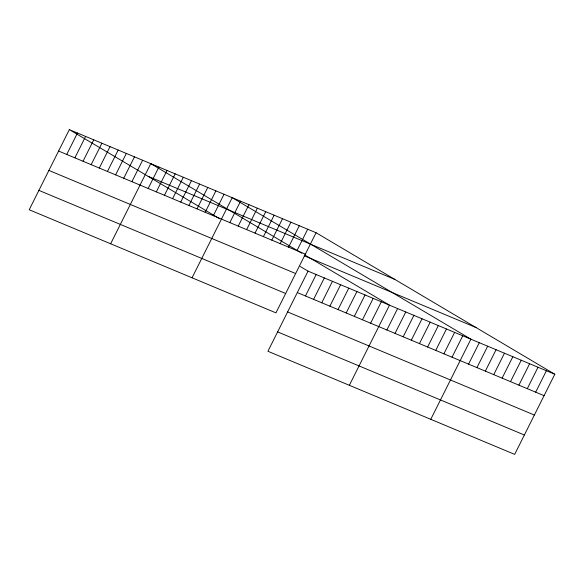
<?xml version="1.0" encoding="UTF-8"?>
<svg xmlns="http://www.w3.org/2000/svg" width="584" height="584" viewBox="0 0 584 584"><rect width="100%" height="100%" fill="white"/><g stroke="black" fill="none" stroke-linecap="round" stroke-linejoin="round"><path stroke-width="0.88" d="M69.328 129.619L29.2 209.751L275.955 312.863L316.083 232.731L69.328 129.619L219.679 218.752M66.744 154.446L77.468 133.021M74.883 157.848L85.614 136.422M83.03 161.25L93.754 139.824M91.17 164.651L101.901 143.233M99.317 168.053L110.04 146.635M107.456 171.455L118.187 150.037M115.603 174.864L126.327 153.439M123.742 178.266L134.473 156.84M131.889 181.668L142.613 160.242M110.632 243.783L150.76 163.644L301.84 253.215M148.175 188.471L158.899 167.046M156.315 191.873L167.046 170.448M164.454 195.275L175.185 173.857M172.601 198.677L183.332 177.259M180.741 202.086L191.472 180.66M188.887 205.488L199.611 184.062M197.027 208.889L207.758 187.464M205.174 212.291L215.898 190.866M213.313 215.693L224.044 194.268M192.056 277.809L232.184 197.669L470.901 339.187L430.773 419.319M229.848 222.599L240.579 201.181M238.236 226.11L248.966 204.685M246.631 229.614L257.354 208.189M255.018 233.118L265.742 211.693M263.406 236.622L274.137 215.204M271.794 240.133L282.525 218.708M280.189 243.637L290.912 222.212M288.576 247.142L299.307 225.716M296.964 250.645L307.695 229.227M300.169 266.465L308.045 271.137L267.917 351.269L514.672 454.381L554.8 374.249L316.083 232.731M305.461 295.964L316.185 274.538M313.601 299.366L324.332 277.94M321.748 302.767L332.471 281.342M329.887 306.169L340.618 284.744M338.034 309.571L348.757 288.146M346.173 312.973L356.904 291.555M354.32 316.375L365.044 294.957M362.46 319.784L373.191 298.358M370.606 323.186L381.33 301.76M349.349 385.294L389.477 305.162L304.797 254.96M386.885 329.989L397.616 308.564M395.032 333.391L405.763 311.966M403.172 336.793L413.903 315.367M411.319 340.195L422.042 318.776M419.458 343.596L430.189 322.178M427.605 346.998L438.329 325.58M435.744 350.407L446.475 328.982M443.891 353.809L454.615 332.384M452.031 357.211L462.762 335.785M468.565 364.117L479.296 342.691M476.953 367.621L487.684 346.202M485.348 371.132L496.071 349.707M493.736 374.636L504.459 353.211M502.123 378.14L512.854 356.714M510.511 381.644L521.242 360.226M518.906 385.155L529.63 363.73M527.294 388.659L538.017 367.234M535.681 392.163L546.412 370.738M148.102 176.317L394.857 279.429M58.597 151.044L305.352 254.157M304.184 255.741L476.026 327.544M308.045 271.137L554.8 374.249M48.895 170.418L295.65 273.531M297.314 292.562L544.069 395.667M38.902 190.377L285.656 293.489M287.613 311.936L534.367 415.041M277.619 331.894L524.374 435.007"/></g></svg>
